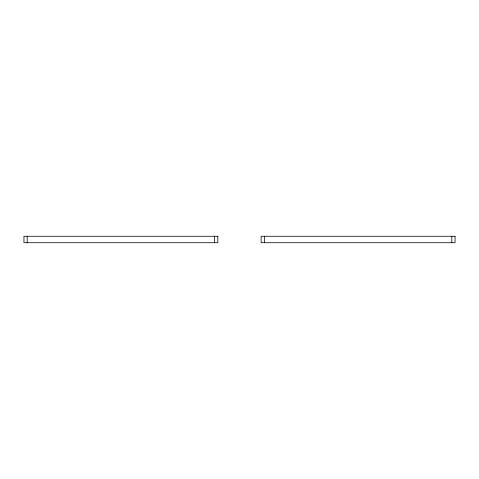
<?xml version="1.0" encoding="UTF-8"?>
<svg xmlns="http://www.w3.org/2000/svg" width="479" height="479" viewBox="0 0 479 479"><rect width="100%" height="100%" fill="white"/><g stroke="black" fill="none" stroke-linecap="round" stroke-linejoin="round"><path stroke-width="0.72" d="M451.823 236.273L451.823 242.727M264.372 236.273L264.372 242.727M214.628 236.273L214.628 242.727M27.177 236.273L27.177 242.727M217.849 236.273L23.962 236.273L23.95 242.727L217.849 242.727L217.855 236.273M455.038 236.273L261.151 236.273L261.145 242.727L455.038 242.727L455.05 236.273"/></g></svg>
